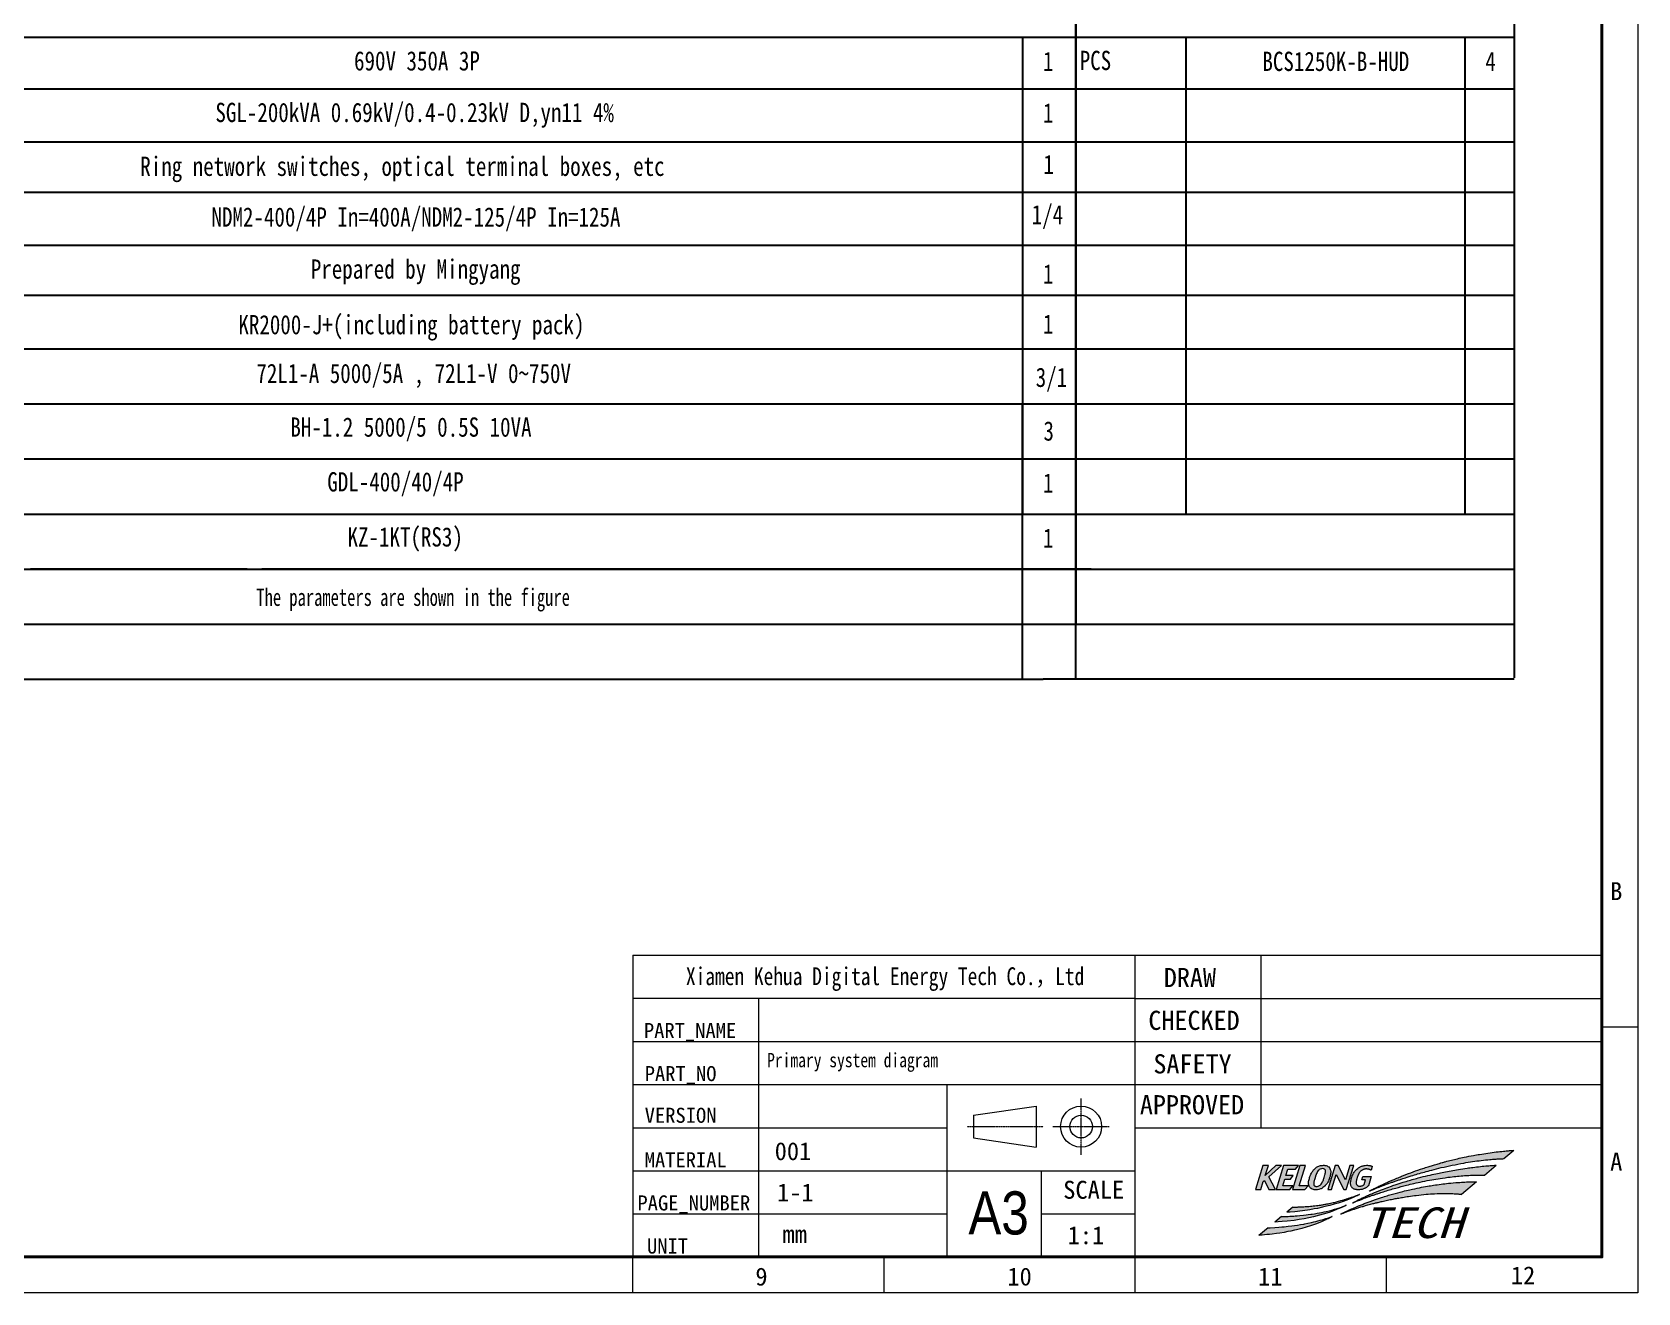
# Model space of a CAD drawing. Header units: millimetres. Extents: x 18061 to 26761, y 5619 to 11771.
# Drawn here: x 22128 to 26761, y 5619 to 9256 of the extents above; entities that cross this region are included whole.
import ezdxf

# ---------------------------------------------------------------- set-up
doc = ezdxf.new("R2010")
doc.units = ezdxf.units.MM
doc.linetypes.add('CENTER', pattern=[2, 1.25, -0.25, 0.25, -0.25])
doc.layers.add('Form', color=7, linetype='Continuous', lineweight=9)
doc.layers.add('尺寸线层', color=3, linetype='Continuous', lineweight=18)
doc.layers.add('LY_Partlib2', color=7, linetype='Continuous')
doc.styles.add('KEHUA', font='')
doc.styles.get("Standard").update_dxf_attribs({"font": '', "width": 0.8})
doc.styles.add('样式 1', font='', dxfattribs={"width": 0.8})
doc.styles.get('KEHUA').set_extended_font_data('FangSong')
doc.styles.get('Standard').set_extended_font_data('SimSun')
doc.styles.get('样式 1').set_extended_font_data('SimSun')

msp = doc.modelspace()

# ---------------------------------------------------------------- hatches: boundary and pattern name
at = {"layer": 'Form'}
h = msp.add_hatch(color=256, dxfattribs=at)
edge = h.paths.add_edge_path()
edge.add_spline(control_points=[(26403.1, 6030.6), (26401.7, 6030.5), (26396.7, 6030), (26386.8, 6029.2), (26371.4, 6027.8), (26351.6, 6025.6), (26328.6, 6022.7), (26306.6, 6019.3), (26283.7, 6015.3), (26262.3, 6011.1), (26241.3, 6006.5), (26223.1, 6002.2), (26208.3, 5998.4), (26196.7, 5995.3), (26188.8, 5993), (26181.6, 5991), (26175.1, 5989.1), (26166.4, 5986.5), (26155, 5982.9), (26127, 5973.8), (26099.5, 5963.8), (26072.1, 5952.7), (26059.6, 5947.5), (26047.9, 5942.4), (26036.5, 5937.4), (26026.2, 5932.6), (26017.2, 5928.4), (26010.4, 5925.1), (26004.8, 5922.4), (26000.1, 5920), (25997.2, 5918.6), (25994.7, 5917.3), (25992.9, 5916.4), (25991.6, 5915.7), (25990.7, 5915.3), (25990.1, 5914.9), (25989.4, 5914.6), (25988.7, 5914.3), (25988.1, 5913.9), (25987.5, 5913.6), (25986.7, 5913.2), (25986.1, 5912.9), (25985.8, 5912.7)], knot_values=[0, 0, 0, 0, 0.707973, 2.437267, 4.762896, 8.174671, 12.047751, 15.950698, 18.936938, 23.279853, 26.448364, 29.350082, 32.280909, 33.860832, 35.136879, 36.251814, 37.43764, 38.424893, 40.625712, 43.198217, 52.682249, 54.725957, 57.477656, 59.220664, 60.883278, 63.471818, 64.68697, 65.705741, 67.109316, 67.680205, 68.239705, 68.696377, 69.013057, 69.255884, 69.390857, 69.483986, 69.61099, 69.749972, 69.856718, 69.953663, 70.084393, 70.272791, 70.272791, 70.272791, 70.272791], degree=3, periodic=0)
edge.add_spline(control_points=[(25985.8, 5912.7), (25986.6, 5913.1), (25987.6, 5913.6), (25989.2, 5914.2), (25990.3, 5914.7), (25991.5, 5915.2), (25993.1, 5915.9), (25995, 5916.7), (25997.1, 5917.5), (25999, 5918.3), (26000.7, 5919), (26004.5, 5920.5), (26009, 5922.3), (26014.5, 5924.4), (26018.9, 5926.2), (26023.8, 5928), (26030.4, 5930.5), (26039, 5933.7), (26048.8, 5937.3), (26058.9, 5940.8), (26068.6, 5944.2), (26080.8, 5948.3), (26093.7, 5952.5), (26109.5, 5957.4), (26126.2, 5962.4), (26145.7, 5968.1), (26168.5, 5974.2), (26195.2, 5980.8), (26225.9, 5987.7), (26256.1, 5993.5), (26292.4, 5999.4), (26322.6, 6003.1), (26346.3, 6005), (26357.7, 6005.8), (26366.1, 6006.2), (26372.3, 6006.5), (26374.2, 6006.5)], knot_values=[0, 0, 0, 0, 0.437615, 0.548586, 0.830569, 1.003322, 1.197354, 1.659954, 2.000074, 2.282044, 2.636553, 2.903604, 4.267022, 4.96123, 5.745039, 6.571858, 7.485445, 9.135636, 10.986029, 12.550717, 14.291789, 15.943118, 18.758131, 20.848792, 23.915638, 27.178619, 30.680537, 35.293984, 40.44785, 45.894228, 50.118617, 58.199689, 60.56769, 61.610155, 63.701648, 64.620162, 64.620162, 64.620162, 64.620162], degree=3, periodic=0)
edge.add_line((26374.2, 6006.5), (26403.1, 6030.6))
h = msp.add_hatch(color=256, dxfattribs=at)
h.paths.add_polyline_path([(25696, 5954.3), (25732.9, 5986.3), (25717, 5986.3), (25685.9, 5957.5), (25695, 5986.3), (25679, 5986.3), (25657.5, 5917.9), (25673.5, 5917.9), (25680.5, 5940.2), (25683.7, 5943), (25696.5, 5917.9), (25715.2, 5917.9)])
h.paths.add_polyline_path([(25766.9, 5957.7), (25745.7, 5957.7), (25751.5, 5976), (25773.1, 5976), (25781.9, 5986.3), (25738.8, 5986.3), (25717.3, 5917.9), (25756.6, 5917.9), (25765.5, 5928.1), (25736.5, 5928.1), (25742.5, 5947.4), (25758.6, 5947.4)])
h.paths.add_polyline_path([(25801.8, 5986.3), (25785.8, 5986.3), (25764.3, 5917.9), (25800, 5917.9), (25809.8, 5928.1), (25783.6, 5928.1)])
edge = h.paths.add_edge_path()
edge.add_spline(control_points=[(25829.3, 5977.6), (25830, 5978.2), (25831.6, 5979.6), (25834.5, 5981.7), (25838.2, 5983.8), (25842.8, 5985.7), (25848.1, 5987), (25853.3, 5987.4), (25858, 5987.2), (25862.5, 5986.5), (25867.4, 5984.6), (25871, 5981.3), (25873.2, 5977.2), (25874.7, 5972.3), (25875.1, 5966.3), (25874.3, 5960.4), (25873.2, 5955.8), (25871.7, 5951), (25870.3, 5946.4), (25868.1, 5941.2), (25865.7, 5936.9), (25862.8, 5932.5), (25860.2, 5929.4), (25856.7, 5926), (25852.1, 5922.4), (25845.1, 5918.8), (25837.3, 5916.8), (25830.5, 5916.6), (25824.3, 5917.4), (25819.2, 5919.3), (25814.8, 5923.2), (25812.2, 5927.5), (25811.1, 5932), (25810.8, 5935.7), (25811, 5939.5), (25811.7, 5944.2), (25813.2, 5949.4), (25814.8, 5954.4), (25816.6, 5959.6), (25818.9, 5964.3), (25821.7, 5968.8), (25824.2, 5972.2), (25826.8, 5975.1), (25828.5, 5976.8), (25829.3, 5977.6)], knot_values=[0.115489, 0.115489, 0.115489, 0.115489, 0.560564, 1.153892, 1.832032, 2.611744, 3.516973, 4.464194, 5.103197, 5.779442, 6.67295, 7.597719, 8.088644, 8.907146, 10.067098, 10.916083, 11.784875, 12.362107, 13.357194, 14.100843, 15.065431, 15.738125, 16.634319, 17.044709, 18.080339, 19.429378, 20.805237, 21.943908, 22.668281, 23.822058, 24.557245, 25.419931, 26.234068, 26.746691, 27.247505, 28.068512, 29.030199, 29.852359, 30.589801, 31.690887, 32.377467, 33.135981, 33.69953, 34.277307, 34.277307, 34.277307, 34.277307], degree=3, periodic=0)
edge = h.paths.add_edge_path(flags=16)
edge.add_spline(control_points=[(25828.7, 5927.6), (25828.5, 5927.7), (25827.6, 5928.3), (25826.4, 5929.5), (25825.9, 5931.7), (25825.9, 5934.1), (25826.2, 5937.4), (25827, 5941.4), (25828.2, 5946.1), (25829.5, 5950.4), (25830.8, 5954.6), (25832, 5958.1), (25833.5, 5962.1), (25835.6, 5966.9), (25838.1, 5971.5), (25842.2, 5975.7), (25847.7, 5977.7), (25853, 5977.7), (25857.2, 5976.7), (25860.1, 5973.5), (25859.9, 5968.7), (25859.3, 5964.2), (25858, 5958.4), (25856.3, 5952.9), (25854.5, 5947.3), (25852.8, 5942.6), (25850.6, 5937.9), (25848, 5933.5), (25844.8, 5929.9), (25840.9, 5927.2), (25836.3, 5926.2), (25832.7, 5926.4), (25830.6, 5926.8), (25829.5, 5927.2), (25829, 5927.5), (25828.7, 5927.6)], knot_values=[0, 0, 0, 0, 0.119552, 0.492772, 0.812291, 1.144303, 1.669635, 2.413155, 3.127027, 4.014735, 4.546195, 5.248484, 5.794611, 6.635772, 7.741191, 8.331642, 9.460323, 10.389504, 10.883253, 11.522312, 12.272249, 13.088198, 13.777046, 15.104412, 15.855359, 16.644836, 17.50337, 18.373422, 19.07655, 19.801092, 20.641073, 21.281253, 21.53534, 21.694975, 21.827911, 21.827911, 21.827911, 21.827911], degree=3, periodic=1)
h.paths.add_polyline_path([(25896.2, 5986.3), (25887.7, 5986.3), (25866.2, 5917.9), (25877.5, 5917.9), (25891, 5960.8), (25913, 5917.9), (25919.8, 5917.9), (25941.3, 5986.3), (25930, 5986.3), (25917.2, 5945.8)])
edge = h.paths.add_edge_path()
edge.add_spline(control_points=[(25971.3, 5931.5), (25970.9, 5931.1), (25969.7, 5930), (25967.4, 5928.9), (25965.1, 5928.1), (25962.9, 5927.6), (25961, 5927.3), (25958.9, 5927.2), (25956.5, 5927.3), (25954.1, 5927.8), (25951.9, 5928.9), (25950.3, 5930.5), (25949, 5932.5), (25948.4, 5935.1), (25948.3, 5937.6), (25948.5, 5939.9), (25948.8, 5942.3), (25949.3, 5944.9), (25950.1, 5948), (25951, 5951.3), (25952.1, 5954.6), (25953.2, 5957.6), (25954.3, 5959.9), (25955.4, 5962.2), (25956.6, 5964.3), (25958.3, 5966.8), (25960.2, 5969.1), (25962.6, 5971.3), (25964.9, 5972.9), (25967.1, 5974.1), (25968.7, 5974.9), (25970, 5975.4), (25971.4, 5975.8), (25972.9, 5976.2), (25974.6, 5976.5), (25976.3, 5976.7), (25977.6, 5976.7), (25978.5, 5976.7), (25979.2, 5976.7), (25980.2, 5976.6), (25981.7, 5976.5), (25983, 5976.3), (25984.2, 5976), (25985.2, 5975.8), (25986.4, 5975.3), (25987.9, 5974.7), (25989.6, 5974), (25990.8, 5973.3), (25991.4, 5973.1)], knot_values=[0, 0, 0, 0, 0.287952, 0.768193, 1.18847, 1.507859, 1.831469, 2.148813, 2.507777, 2.97649, 3.343079, 3.682584, 4.04754, 4.486971, 4.936487, 5.271002, 5.599722, 6.076856, 6.544015, 7.153988, 7.74077, 8.211433, 8.687268, 8.976644, 9.448157, 9.859134, 10.429464, 10.868227, 11.435381, 11.791255, 12.058952, 12.284255, 12.494339, 12.741449, 13.027277, 13.354593, 13.566339, 13.662433, 13.758696, 13.893148, 14.180328, 14.460295, 14.553532, 14.748484, 14.950883, 15.195554, 15.540086, 15.840997, 15.840997, 15.840997, 15.840997], degree=3, periodic=0)
edge.add_line((25991.4, 5973.1), (25994.9, 5984.1))
edge.add_spline(control_points=[(25994.9, 5984.1), (25994.6, 5984.3), (25994.1, 5984.5), (25993.3, 5984.9), (25992.4, 5985.3), (25990.7, 5985.9), (25988.1, 5986.7), (25983.6, 5987.3), (25978, 5987.4), (25972.2, 5986.8), (25967.7, 5985.8), (25963.8, 5984.6), (25960.4, 5983.2), (25956.6, 5981.1), (25952.5, 5978.3), (25948.3, 5974.6), (25944.8, 5970.8), (25942, 5967), (25939.4, 5962.7), (25937.4, 5958.3), (25935.7, 5953.4), (25934.1, 5948.6), (25933, 5943.6), (25932.3, 5939.1), (25932.1, 5934.8), (25932.6, 5930.7), (25933.9, 5927), (25935.8, 5923.8), (25938.2, 5921.3), (25940.8, 5919.5), (25943.9, 5918.1), (25947.2, 5917.3), (25951, 5916.8), (25954.5, 5916.7), (25958.9, 5916.8), (25963.1, 5917.4), (25967.6, 5918.4), (25971.3, 5919.8), (25974.8, 5921.5), (25978, 5923.5), (25981, 5925.7), (25982.8, 5927.4), (25983.7, 5928.2)], knot_values=[0, 0, 0, 0, 0.140252, 0.255174, 0.459669, 0.618973, 1.124621, 1.765822, 2.804516, 3.802106, 4.563715, 5.057591, 5.771686, 6.314074, 7.134584, 8.19057, 9.008211, 9.628746, 10.492384, 11.381585, 11.993941, 12.968392, 13.817125, 14.482683, 15.16415, 15.873772, 16.45164, 17.074633, 17.628075, 18.133104, 18.587985, 19.273063, 19.741563, 20.42777, 20.954949, 21.867303, 22.474182, 23.185063, 23.776696, 24.374122, 24.98263, 25.563072, 25.563072, 25.563072, 25.563072], degree=3, periodic=0)
edge.add_line((25983.7, 5928.2), (25992, 5954.7))
edge.add_line((25992, 5954.7), (25967.7, 5954.7))
edge.add_line((25967.7, 5954.7), (25964.8, 5945.5))
edge.add_line((25964.8, 5945.5), (25975.7, 5945.5))
edge.add_line((25975.7, 5945.5), (25971.3, 5931.5))
h = msp.add_hatch(color=256, dxfattribs=at)
edge = h.paths.add_edge_path()
edge.add_spline(control_points=[(26352.1, 5987.7), (26349.4, 5987.5), (26341, 5987), (26326, 5985.8), (26306.3, 5983.8), (26286.9, 5981.5), (26265.6, 5978.7), (26244.7, 5975.5), (26222.1, 5971.7), (26202, 5967.9), (26182, 5963.8), (26160.1, 5959), (26132.8, 5952.4), (26106.8, 5945.3), (26081.9, 5937.9), (26063.8, 5932), (26044.9, 5925.5), (26031.8, 5920.8), (26020, 5916.2), (26011.5, 5912.9), (26002.1, 5909), (25992, 5904.8), (25982.7, 5900.7), (25973.7, 5896.6), (25966.9, 5893.4), (25961.1, 5890.6), (25956.6, 5888.4), (25952.3, 5886.3), (25948.4, 5884.3), (25945.3, 5882.7), (25943.3, 5881.6), (25942, 5881), (25940.9, 5880.4), (25940.1, 5879.9), (25939.5, 5879.6), (25939, 5879.4), (25938.7, 5879.2), (25938.5, 5879.1), (25938.4, 5879.1), (25938.1, 5878.9), (25937.9, 5878.8), (25937.8, 5878.7)], knot_values=[0, 0, 0, 0, 1.340177, 4.040051, 7.262611, 10.897723, 13.49849, 17.611637, 21.093081, 24.561913, 27.492634, 30.96808, 35.388375, 41.040892, 43.979187, 47.927928, 50.196603, 53.640065, 54.65307, 56.315916, 58.046378, 59.530685, 61.631288, 62.931543, 64.329659, 65.250962, 66.058891, 66.739132, 67.546088, 68.199191, 68.415276, 68.64254, 68.890739, 69.002515, 69.110889, 69.206081, 69.247846, 69.282105, 69.305425, 69.332794, 69.418644, 69.418644, 69.418644, 69.418644], degree=3, periodic=0)
edge.add_spline(control_points=[(25937.8, 5878.7), (25938.1, 5878.9), (25938.5, 5879.1), (25939.2, 5879.3), (25939.8, 5879.6), (25940.5, 5879.9), (25941.7, 5880.4), (25943.4, 5881.1), (25946.1, 5882.2), (25950, 5883.8), (25954.3, 5885.5), (25960.4, 5887.9), (25967.2, 5890.5), (25976, 5893.7), (25984.4, 5896.8), (25993.9, 5900.1), (26002.8, 5903.2), (26014.2, 5907), (26027.9, 5911.4), (26044.8, 5916.5), (26066.7, 5922.8), (26090.3, 5929.1), (26116, 5935.3), (26140.3, 5940.6), (26165.4, 5945.4), (26192.1, 5949.9), (26217, 5953.3), (26240.5, 5955.8), (26259.9, 5957.4), (26277, 5958.4), (26291.4, 5959), (26303.4, 5959.2), (26312.1, 5959.2), (26316.8, 5959.2), (26318.2, 5959.2)], knot_values=[0, 0, 0, 0, 0.168464, 0.216367, 0.353812, 0.489129, 0.607632, 0.95316, 1.39535, 2.032006, 2.947787, 3.646324, 5.216641, 6.439906, 8.149977, 9.532281, 11.304544, 12.696038, 15.36651, 18.236835, 21.214702, 26.396679, 29.99309, 33.994591, 38.377941, 42.341955, 47.081583, 50.489446, 53.754937, 56.466751, 58.760325, 60.714693, 62.262231, 62.968041, 62.968041, 62.968041, 62.968041], degree=3, periodic=0)
edge.add_line((26318.2, 5959.2), (26352.1, 5987.7))
h = msp.add_hatch(color=256, dxfattribs=at)
edge = h.paths.add_edge_path()
edge.add_spline(control_points=[(26295.2, 5939.6), (26292.9, 5939.7), (26288.7, 5939.7), (26277.5, 5939.6), (26262.3, 5939.1), (26239.6, 5937.7), (26216.8, 5935.7), (26193.2, 5932.9), (26173.1, 5930), (26152.4, 5926.7), (26129.7, 5922.5), (26105.9, 5917.5), (26079.9, 5911.3), (26058, 5905.5), (26037.7, 5899.5), (26023.1, 5895), (26010.1, 5890.7), (25999.1, 5886.9), (25988.2, 5883), (25977.3, 5878.9), (25966.2, 5874.5), (25953.4, 5869.4), (25941.8, 5864.4), (25930.1, 5859.2), (25922.7, 5855.8), (25916.6, 5852.9), (25912.9, 5851.1), (25910, 5849.7), (25908, 5848.7), (25906.3, 5847.9), (25904.9, 5847.2), (25903.8, 5846.7)], knot_values=[0, 0, 0, 0, 1.125547, 2.018669, 5.388401, 8.470596, 13.016826, 16.40969, 19.969912, 22.784577, 26.537816, 31.10473, 34.553482, 39.423739, 42.03212, 44.778787, 46.835904, 48.635219, 50.370933, 52.429697, 54.245404, 56.160817, 59.06065, 60.332624, 62.352439, 62.984936, 63.609972, 64.349704, 64.514526, 64.694488, 65.273761, 65.273761, 65.273761, 65.273761], degree=3, periodic=0)
edge.add_line((25903.8, 5846.7), (25903.8, 5846.6))
edge.add_spline(control_points=[(25903.8, 5846.6), (25903.9, 5846.7), (25904.3, 5846.8), (25905, 5847.1), (25905.9, 5847.5), (25907, 5847.9), (25908.4, 5848.5), (25910.4, 5849.3), (25912.8, 5850.3), (25921.4, 5853.6), (25932.4, 5857.5), (25946, 5862.1), (25956.7, 5865.5), (25973.7, 5870.5), (25989, 5874.7), (26003.6, 5878.4), (26012.4, 5880.6), (26024.5, 5883.4), (26038.8, 5886.6), (26053.7, 5889.6), (26068.3, 5892.4), (26083.3, 5895), (26101.2, 5897.9), (26123.9, 5901), (26148.9, 5903.7), (26176.1, 5905.6), (26198.5, 5906.3), (26217.3, 5906.1), (26228, 5905.6), (26236.2, 5905.1), (26243.3, 5904.5), (26248.9, 5903.9), (26252.2, 5903.5)], knot_values=[0, 0, 0, 0, 0.078332, 0.18598, 0.36501, 0.54338, 0.785704, 1.093653, 1.558648, 2.052433, 5.540226, 7.178439, 8.989392, 10.968146, 15.730814, 16.643618, 18.238259, 20.116612, 22.633687, 25.300551, 27.453704, 29.8279, 32.628113, 36.242405, 40.866264, 44.780914, 49.375029, 51.710251, 53.86256, 54.550126, 55.672204, 57.274811, 57.274811, 57.274811, 57.274811], degree=3, periodic=0)
edge.add_line((26252.2, 5903.5), (26295.2, 5939.6))
h = msp.add_hatch(color=256, dxfattribs=at)
edge = h.paths.add_edge_path()
edge.add_line((25851.6, 5866.4), (25862.5, 5869))
edge.add_line((25862.5, 5869), (25872.6, 5871.6))
edge.add_line((25872.6, 5871.6), (25885.3, 5875.2))
edge.add_line((25885.3, 5875.2), (25896, 5878.5))
edge.add_line((25896, 5878.5), (25910.5, 5883.3))
edge.add_line((25910.5, 5883.3), (25921.1, 5887.2))
edge.add_line((25921.1, 5887.2), (25933.1, 5891.9))
edge.add_line((25933.1, 5891.9), (25937.4, 5893.7))
edge.add_line((25937.4, 5893.7), (25941.4, 5895.5))
edge.add_line((25941.4, 5895.5), (25945.5, 5897.3))
edge.add_line((25945.5, 5897.3), (25949.1, 5898.9))
edge.add_line((25949.1, 5898.9), (25950.8, 5899.7))
edge.add_line((25950.8, 5899.7), (25952.2, 5900.4))
edge.add_line((25952.2, 5900.4), (25953.5, 5901))
edge.add_line((25953.5, 5901), (25956, 5902.2))
edge.add_line((25956, 5902.2), (25956.6, 5902.5))
edge.add_line((25956.6, 5902.5), (25957, 5902.7))
edge.add_line((25957, 5902.7), (25957.3, 5902.9))
edge.add_line((25957.3, 5902.9), (25957.4, 5902.9))
edge.add_line((25957.4, 5902.9), (25958, 5903.2))
edge.add_spline(control_points=[(25958, 5903.2), (25957.4, 5903), (25956.4, 5902.6), (25955.1, 5902.1), (25953.8, 5901.6), (25951.7, 5900.9), (25949.1, 5899.9), (25945.8, 5898.7), (25941.9, 5897.4), (25937.4, 5895.8), (25931.2, 5893.8), (25924.4, 5891.5), (25916.3, 5889), (25908.6, 5886.7), (25899.2, 5884), (25890.7, 5881.7), (25881.7, 5879.5), (25872.5, 5877.4), (25862.2, 5875.3), (25851.3, 5873.5), (25842.4, 5872.2), (25833.4, 5871), (25825.1, 5870), (25816.2, 5869.2), (25808.2, 5868.5), (25800.9, 5868), (25794.9, 5867.6), (25789.2, 5867.3), (25784.1, 5867.1), (25778.6, 5866.9), (25772.6, 5866.8), (25768.1, 5866.8), (25765.6, 5866.8)], knot_values=[0, 0, 0, 0, 0.300019, 0.491683, 0.697925, 0.965092, 1.550363, 2.034886, 2.681181, 3.549636, 4.331321, 5.807152, 7.041976, 8.430641, 9.689297, 11.718219, 12.721473, 14.143388, 16.263149, 17.802698, 19.481476, 20.621655, 22.157207, 23.534439, 24.944776, 26.029097, 27.067366, 27.810865, 28.803126, 29.513425, 30.503285, 31.690608, 31.690608, 31.690608, 31.690608], degree=3, periodic=0)
edge.add_line((25765.6, 5866.8), (25748.1, 5852.1))
edge.add_line((25748.1, 5852.1), (25757.8, 5852.5))
edge.add_line((25757.8, 5852.5), (25771.5, 5853.5))
edge.add_line((25771.5, 5853.5), (25793.1, 5855.8))
edge.add_line((25793.1, 5855.8), (25815.1, 5859.1))
edge.add_line((25815.1, 5859.1), (25827.6, 5861.3))
edge.add_line((25827.6, 5861.3), (25836.7, 5863.1))
edge.add_line((25836.7, 5863.1), (25851.6, 5866.4))
for points in [[(25751.7, 5796), (25760.2, 5797.7), (25770.2, 5799.8), (25776.6, 5801.2), (25791.7, 5805), (25804.4, 5808.6), (25816.6, 5812.5), (25825.7, 5815.6), (25834.4, 5818.8), (25841, 5821.4), (25848.3, 5824.4), (25854.5, 5827.1), (25858.1, 5828.8), (25861.2, 5830.2), (25863.8, 5831.5), (25867.2, 5833.1), (25869.9, 5834.5), (25871.4, 5835.3), (25873.3, 5836.3), (25874.4, 5836.9), (25875.4, 5837.4), (25876.2, 5837.8), (25877, 5838.3), (25877.4, 5838.5), (25878.6, 5839.1), (25879, 5839.4), (25879.4, 5839.6), (25878.2, 5839.2), (25876.8, 5838.7), (25873.7, 5837.6), (25868.6, 5835.9), (25860.8, 5833.4), (25850.4, 5830.3), (25844.9, 5828.8), (25837.5, 5826.8), (25832.5, 5825.5), (25826, 5824), (25819.4, 5822.5), (25809.4, 5820.3), (25800, 5818.5), (25797, 5817.9), (25788.1, 5816.4), (25779.4, 5815), (25770.2, 5813.6), (25762.6, 5812.6), (25751.9, 5811.4), (25740.5, 5810.2), (25733.9, 5809.6), (25725.6, 5808.9), (25713.8, 5808.1), (25700.3, 5807.4), (25694.2, 5807.1), (25667.9, 5785), (25672.6, 5785.5), (25677.4, 5785.9), (25683.6, 5786.5), (25691.1, 5787.3), (25698.2, 5788.1), (25706.5, 5789), (25718.4, 5790.6), (25727.7, 5791.9), (25740.2, 5793.9)], [(25825.4, 5838.6), (25842.6, 5843), (25857.3, 5847.3), (25873.2, 5852.6), (25882.9, 5856.1), (25893.6, 5860.4), (25899, 5862.6), (25904, 5864.8), (25910.4, 5867.7), (25911.8, 5868.4), (25913.8, 5869.3), (25914.9, 5869.8), (25916.5, 5870.6), (25917.1, 5870.9), (25917.7, 5871.1), (25919.3, 5871.9), (25919.4, 5872), (25919.6, 5872.1), (25918.9, 5871.8), (25918.3, 5871.5), (25917.3, 5871.2), (25915.4, 5870.4), (25913.5, 5869.7), (25910, 5868.3), (25906.3, 5867), (25902.8, 5865.8), (25896.2, 5863.6), (25893.1, 5862.6), (25886, 5860.4), (25877.9, 5858.2), (25870.2, 5856.2), (25861.9, 5854.2), (25855.9, 5852.8), (25848.9, 5851.4), (25842.5, 5850.1), (25836.3, 5849), (25827.9, 5847.6), (25821, 5846.5), (25817.5, 5846), (25809.6, 5845), (25804.4, 5844.3), (25796.2, 5843.4), (25785.7, 5842.4), (25777.8, 5841.7), (25772.3, 5841.3), (25768.2, 5841), (25763.5, 5840.7), (25757.4, 5840.4), (25752.2, 5840.1), (25747.2, 5840), (25741.4, 5839.8), (25733.1, 5839.6), (25713.7, 5823.3), (25723, 5824), (25735.1, 5825), (25749.5, 5826.3), (25769.2, 5828.5), (25784.2, 5830.6), (25798.7, 5833), (25811.9, 5835.6)]]:
    msp.add_hatch(color=256, dxfattribs=at).paths.add_polyline_path(points)

# ---------------------------------------------------------------- linework, layer by layer
at = {"color": 0}
for p, q in [((25140, 11214.6), (25140, 7547.9)), ((25140, 7389.1), (25140, 11214.6)), ((26403.9, 11219.1), (26403.9, 7393.6)), ((26403.9, 11219.1), (26403.9, 7393.6)), ((21782.3, 9240.6), (26403.9, 9240.6)), ((24985.6, 9240.6), (24985.6, 8183.3)), ((25457.3, 9240.6), (25457.3, 9087.9)), ((26262.3, 9240.6), (26262.3, 7865.6)), ((21786.7, 9091.9), (26403.9, 9091.9)), ((25457.3, 9091.9), (25457.3, 7865.6)), ((21786.7, 8939.1), (26403.9, 8939.1)), ((21786.7, 8794.4), (26403.9, 8794.4)), ((21786.7, 8641.6), (26403.9, 8641.6)), ((21786.7, 8496.9), (26403.9, 8496.9)), ((21786.7, 8342.1), (26403.9, 8342.1)), ((21786.7, 8183.3), (26403.9, 8183.3)), ((24985.6, 7389.1), (24985.6, 8183.3)), ((24985.6, 8183.3), (24985.6, 7865.6)), ((21786.7, 8024.4), (26403.9, 8024.4)), ((21786.7, 7865.6), (26403.9, 7865.6)), ((20888.8, 7706.8), (26403.9, 7706.8)), ((22331.7, 7706.8), (22123.2, 7706.8)), ((22540.1, 7706.8), (22331.7, 7706.8)), ((22748.5, 7706.8), (22540.1, 7706.8)), ((22999.1, 7706.8), (22790.7, 7706.8)), ((23207.6, 7706.8), (22999.1, 7706.8)), ((23921.8, 7706.8), (23207.6, 7706.8)), ((24130.2, 7706.8), (23921.8, 7706.8)), ((25068, 7706.8), (24088, 7706.8)), ((25111.8, 7706.8), (24913.2, 7706.8)), ((25184.2, 7706.8), (24985.6, 7706.8)), ((24985.6, 7706.8), (25150.3, 7706.8)), ((25175.6, 7706.8), (25079.3, 7706.8)), ((20888.8, 7547.9), (26403.9, 7547.9)), ((20698.2, 7389.1), (25045.5, 7389.1)), ((26403.9, 7389.1), (25045.5, 7389.1))]:
    msp.add_line(p, q, dxfattribs=at)
at = {"layer": 'Form', "color": 8}
for p, q in [((23861.3, 6592.9), (23861.3, 5722.9)), ((23861.3, 6592.9), (26657.6, 6592.9)), ((25311.2, 5722.9), (25311.2, 6592.9)), ((25673.7, 6592.9), (25673.7, 6097.2)), ((25311.2, 6468.6), (23861.3, 6468.6)), ((24223.8, 6468.6), (24223.8, 5722.9)), ((25311.2, 6468.6), (26657.6, 6468.6)), ((23861.3, 6344.3), (26657.6, 6344.3)), ((23861.3, 6220.1), (26657.6, 6220.1)), ((24767.5, 6220.1), (24767.5, 5722.9)), ((23861.3, 6095.8), (24767.5, 6095.8)), ((25311.2, 6095.8), (26657.6, 6095.8)), ((23861.3, 5971.5), (25311.2, 5971.5)), ((25039.4, 5971.5), (25039.4, 5722.9)), ((23861.3, 5847.2), (24767.5, 5847.2)), ((25039.4, 5847.2), (25311.2, 5847.2)), ((25311.2, 5722.9), (26498.6, 5722.9))]:
    msp.add_line(p, q, dxfattribs=at)
at = {"layer": 'Form', "color": 4}
for p, q in [((26761.2, 6385.8), (26657.6, 6385.8)), ((23861.3, 5619.4), (23861.3, 5722.9)), ((24586.2, 5619.4), (24586.2, 5722.9)), ((25311.2, 5619.4), (25311.2, 5722.9)), ((26036.2, 5619.4), (26036.2, 5722.9))]:
    msp.add_line(p, q, dxfattribs=at)
at = {"layer": 'Form', "color": 5, "linetype": 'CENTER', "ltscale": 0.25}
for p, q in [((25154.8, 6017.5), (25154.8, 6180.3)), ((24825.6, 6098.9), (25045.4, 6098.9)), ((25073.4, 6098.9), (25236.2, 6098.9))]:
    msp.add_line(p, q, dxfattribs=at)
at = {"layer": 'Form', "color": 8, "ltscale": 0.3}
for p, q in [((24844, 6131.5), (25024.7, 6158.1)), ((24844, 6131.5), (24844, 6066.4)), ((25024.7, 6158.1), (25024.7, 6039.7)), ((24844, 6066.4), (25024.7, 6039.7))]:
    msp.add_line(p, q, dxfattribs=at)
at = {"layer": 'Form', "color": 6}
msp.add_lwpolyline([(18061.4, 11771.4), (26761.2, 11771.4), (26761.2, 5619.4), (18061.4, 5619.4)], close=True, dxfattribs=at)
at = {"layer": 'Form', "color": 8, "lineweight": 40}
msp.add_lwpolyline([(18165, 5722.9), (26657.6, 5722.9), (26657.6, 11667.8), (18165, 11667.8)], close=True, dxfattribs=at)
at = {"layer": 'Form'}
for points in [[(26374.2, 6006.5), (26403.1, 6030.6)], [(25679, 5986.3), (25657.5, 5917.9), (25673.5, 5917.9), (25680.5, 5940.2), (25683.7, 5943), (25696.5, 5917.9), (25715.2, 5917.9), (25696, 5954.3), (25732.9, 5986.3), (25717, 5986.3), (25685.9, 5957.5), (25695, 5986.3), (25679, 5986.3)], [(25738.8, 5986.3), (25717.3, 5917.9), (25756.6, 5917.9), (25765.5, 5928.1), (25736.5, 5928.1), (25742.5, 5947.4), (25758.6, 5947.4), (25766.9, 5957.7), (25745.7, 5957.7), (25751.5, 5976), (25773.1, 5976), (25781.9, 5986.3), (25738.8, 5986.3)], [(25785.8, 5986.3), (25764.3, 5917.9), (25800, 5917.9), (25809.8, 5928.1), (25783.6, 5928.1), (25801.8, 5986.3), (25785.8, 5986.3)], [(25887.7, 5986.3), (25866.2, 5917.9), (25877.5, 5917.9), (25891, 5960.8), (25913, 5917.9), (25919.8, 5917.9), (25941.3, 5986.3), (25930, 5986.3), (25917.2, 5945.8), (25896.2, 5986.3), (25887.7, 5986.3)], [(25994.9, 5984.1), (25991.4, 5973.1)], [(26318.2, 5959.2), (26352.1, 5987.7)], [(25971.3, 5931.5), (25975.7, 5945.5), (25964.8, 5945.5), (25967.7, 5954.7), (25992, 5954.7), (25983.7, 5928.2)], [(26295.2, 5939.6), (26252.2, 5903.5)], [(25958, 5903.2), (25957.4, 5902.9), (25957.3, 5902.9), (25957, 5902.7), (25956.6, 5902.5), (25956, 5902.2), (25953.5, 5901), (25952.2, 5900.4), (25950.8, 5899.7), (25949.1, 5898.9), (25945.5, 5897.3), (25941.4, 5895.5), (25937.4, 5893.7), (25933.1, 5891.9), (25921.1, 5887.2), (25910.5, 5883.3), (25896, 5878.5), (25885.3, 5875.2), (25872.6, 5871.6), (25862.5, 5869), (25851.6, 5866.4), (25836.7, 5863.1), (25827.6, 5861.3), (25815.1, 5859.1), (25793.1, 5855.8), (25771.5, 5853.5), (25757.8, 5852.5), (25748.1, 5852.1)], [(25879.4, 5839.6), (25879, 5839.4), (25878.6, 5839.1), (25877.4, 5838.5), (25877, 5838.3), (25876.2, 5837.8), (25875.4, 5837.4), (25874.4, 5836.9), (25873.3, 5836.3), (25871.4, 5835.3), (25869.9, 5834.5), (25867.2, 5833.1), (25863.8, 5831.5), (25861.2, 5830.2), (25858.1, 5828.8), (25854.5, 5827.1), (25848.3, 5824.4), (25841, 5821.4), (25834.4, 5818.8), (25825.7, 5815.6), (25816.6, 5812.5), (25804.4, 5808.6), (25791.7, 5805), (25776.6, 5801.2), (25770.2, 5799.8), (25760.2, 5797.7), (25751.7, 5796), (25740.2, 5793.9), (25727.7, 5791.9), (25718.4, 5790.6), (25706.5, 5789), (25698.2, 5788.1), (25691.1, 5787.3), (25683.6, 5786.5), (25677.4, 5785.9), (25672.6, 5785.5), (25667.9, 5785)], [(25694.2, 5807.1), (25700.3, 5807.4), (25713.8, 5808.1), (25725.6, 5808.9), (25733.9, 5809.6), (25740.5, 5810.2), (25751.9, 5811.4), (25762.6, 5812.6), (25770.2, 5813.6), (25779.4, 5815), (25788.1, 5816.4), (25797, 5817.9), (25800, 5818.5), (25809.4, 5820.3), (25819.4, 5822.5), (25826, 5824), (25832.5, 5825.5), (25837.5, 5826.8), (25844.9, 5828.8), (25850.4, 5830.3), (25860.8, 5833.4), (25868.6, 5835.9), (25873.7, 5837.6), (25876.8, 5838.7), (25878.2, 5839.2), (25879.4, 5839.6), (25878.2, 5839.2)], [(25919.6, 5872.1), (25919.4, 5872), (25919.3, 5871.9), (25917.7, 5871.1), (25917.1, 5870.9), (25916.5, 5870.6), (25914.9, 5869.8), (25913.8, 5869.3), (25911.8, 5868.4), (25910.4, 5867.7), (25904, 5864.8), (25899, 5862.6), (25893.6, 5860.4), (25882.9, 5856.1), (25873.2, 5852.6), (25857.3, 5847.3), (25842.6, 5843), (25825.4, 5838.6), (25811.9, 5835.6), (25798.7, 5833), (25784.2, 5830.6), (25769.2, 5828.5), (25749.5, 5826.3), (25735.1, 5825), (25723, 5824), (25713.7, 5823.3)], [(25733.1, 5839.6), (25713.7, 5823.3)], [(25733.1, 5839.6), (25741.4, 5839.8), (25747.2, 5840), (25752.2, 5840.1), (25757.4, 5840.4), (25763.5, 5840.7), (25768.2, 5841), (25772.3, 5841.3), (25777.8, 5841.7), (25785.7, 5842.4), (25796.2, 5843.4), (25804.4, 5844.3), (25809.6, 5845), (25817.5, 5846), (25821, 5846.5), (25827.9, 5847.6), (25836.3, 5849), (25842.5, 5850.1), (25848.9, 5851.4), (25855.9, 5852.8), (25861.9, 5854.2), (25870.2, 5856.2), (25877.9, 5858.2), (25886, 5860.4), (25893.1, 5862.6), (25896.2, 5863.6), (25902.8, 5865.8), (25906.3, 5867), (25910, 5868.3), (25913.5, 5869.7), (25915.4, 5870.4), (25917.3, 5871.2), (25918.3, 5871.5), (25918.9, 5871.8), (25919.6, 5872.1)], [(25765.6, 5866.8), (25748.1, 5852.1)], [(25694.2, 5807.1), (25667.9, 5785)]]:
    msp.add_lwpolyline(points, dxfattribs=at)
at = {"layer": 'Form', "color": 8, "ltscale": 0.3}
for radius in [59.2, 32.6]:
    msp.add_circle((25154.8, 6098.9), radius, dxfattribs=at)
at = {"layer": 'Form'}
for points in [[(25985.8, 5912.7), (25986.8, 5913.3), (25987.5, 5913.6), (25988.1, 5913.9), (25988.6, 5914.2), (25989.4, 5914.6), (25990.1, 5915), (25990.6, 5915.2), (25991.4, 5915.6), (25992.7, 5916.3), (25994.5, 5917.2), (25997, 5918.5), (26000.1, 5920), (26003.3, 5921.6), (26011.1, 5925.4), (26016.8, 5928.2), (26023.7, 5931.4), (26038.3, 5938.1), (26047.7, 5942.3), (26057.7, 5946.6), (26073.4, 5953.2), (26085.2, 5958), (26140.6, 5978.2), (26155.8, 5983.1), (26168.8, 5987.2), (26174.7, 5989), (26181.8, 5991), (26188.4, 5992.9), (26196.1, 5995.1), (26205.6, 5997.6), (26223.2, 6002.2), (26240.7, 6006.3), (26260, 6010.6), (26286.5, 6015.8), (26304.7, 6018.9), (26328.7, 6022.6), (26352.6, 6025.7), (26373.7, 6027.9), (26388.1, 6029.3), (26398.8, 6030.2), (26403.1, 6030.6)], [(25828.8, 5977.1), (25831.4, 5979.4), (25834.4, 5981.6), (25838.1, 5983.7), (25842.6, 5985.5), (25848, 5986.8), (25853.9, 5987.3), (25857.9, 5987.2), (25862, 5986.5), (25867.1, 5984.3), (25871.3, 5980.4), (25872.8, 5977.8), (25874.4, 5972.9), (25874.9, 5965.7), (25874.2, 5960.5), (25873, 5955.2), (25871.9, 5951.8), (25870, 5945.9), (25868.2, 5941.7), (25865.4, 5936.4), (25863, 5932.9), (25859.4, 5928.7), (25857.6, 5926.9), (25852.5, 5922.9), (25845.1, 5919.1), (25836.8, 5917), (25829.7, 5916.8), (25825.2, 5917.4), (25818.6, 5920.1), (25815.2, 5923.1), (25812.4, 5927.7), (25811.1, 5932.6), (25810.9, 5935.8), (25811, 5938.9), (25811.8, 5943.9), (25813.3, 5949.7), (25814.9, 5954.6), (25816.5, 5958.9), (25819.4, 5965), (25821.7, 5968.7), (25824.5, 5972.5), (25826.8, 5975.1), (25829.7, 5977.9)], [(25937.8, 5878.7), (25938.2, 5879), (25938.4, 5879.1), (25938.5, 5879.1), (25938.7, 5879.2), (25938.9, 5879.4), (25939.5, 5879.6), (25940.1, 5879.9), (25940.7, 5880.3), (25942, 5881), (25943.3, 5881.6), (25944.5, 5882.3), (25948.1, 5884.1), (25952.6, 5886.4), (25956.3, 5888.3), (25960.9, 5890.5), (25966, 5893), (25973.9, 5896.6), (25981.2, 5900), (25993.2, 5905.2), (26001.7, 5908.8), (26011.6, 5912.9), (26021.2, 5916.7), (26027.1, 5918.9), (26047.2, 5926.3), (26060.6, 5930.9), (26083.9, 5938.4), (26101.4, 5943.6), (26135.3, 5952.9), (26162, 5959.3), (26183.1, 5964), (26200.9, 5967.6), (26222.1, 5971.6), (26243.4, 5975.2), (26268.7, 5979), (26284.7, 5981.2), (26307.2, 5983.8), (26327.1, 5985.8), (26343.8, 5987.1), (26352.1, 5987.7)], [(25991.4, 5973.1), (25989.7, 5973.9), (25987.7, 5974.8), (25986.3, 5975.3), (25985.1, 5975.7), (25984, 5976.1), (25983.4, 5976.2), (25981.7, 5976.5), (25979.9, 5976.6), (25979.1, 5976.7), (25978.5, 5976.7), (25977.9, 5976.7), (25976.6, 5976.7), (25974.5, 5976.5), (25972.8, 5976.2), (25971.3, 5975.8), (25970.1, 5975.4), (25968.8, 5974.9), (25967.3, 5974.2), (25965.3, 5973.1), (25962.4, 5971.1), (25960.4, 5969.2), (25958.2, 5966.5), (25956.7, 5964.4), (25955.3, 5961.9), (25954.5, 5960.2), (25953.3, 5957.5), (25952.2, 5954.8), (25951.1, 5951.3), (25950, 5947.7), (25949.3, 5944.9), (25948.8, 5942), (25948.5, 5940), (25948.3, 5937.9), (25948.5, 5935.1), (25949.2, 5932.5), (25950.4, 5930.5), (25951.9, 5929.1), (25953.9, 5928), (25956.7, 5927.3), (25959, 5927.2), (25960.9, 5927.3), (25962.9, 5927.6), (25964.9, 5928), (25967.3, 5928.9), (25970, 5930.3), (25971.3, 5931.5)], [(25985.8, 5912.7), (25988.3, 5913.8), (25988.9, 5914.1), (25990.5, 5914.8), (25991.5, 5915.2), (25992.6, 5915.7), (25995.3, 5916.8), (25997.2, 5917.6), (25998.8, 5918.2), (26000.9, 5919), (26002.4, 5919.7), (26010.3, 5922.8), (26014.3, 5924.4), (26018.8, 5926.1), (26023.6, 5928), (26029, 5930), (26038.6, 5933.5), (26049.4, 5937.4), (26058.6, 5940.7), (26068.8, 5944.2), (26078.5, 5947.5), (26095.1, 5952.9), (26107.5, 5956.8), (26125.8, 5962.3), (26145.3, 5967.9), (26166.3, 5973.5), (26194.1, 5980.5), (26225.4, 5987.4), (26258.6, 5993.8), (26284.5, 5998), (26334.4, 6004), (26349.1, 6005.2), (26355.5, 6005.6), (26368.5, 6006.3), (26374.2, 6006.5)], [(25903.8, 5846.7), (25907, 5848.3), (25908, 5848.8), (25908.9, 5849.2), (25913.1, 5851.2), (25916.6, 5852.9), (25920.1, 5854.6), (25931.5, 5859.8), (25938.8, 5863), (25955.3, 5870.1), (25966.4, 5874.6), (25976.9, 5878.7), (25988.8, 5883.2), (25999, 5886.8), (26009.6, 5890.5), (26021.7, 5894.5), (26038, 5899.6), (26053.5, 5904.1), (26082.8, 5911.9), (26103.6, 5916.9), (26131.4, 5922.7), (26154.4, 5927), (26171.6, 5929.7), (26193.5, 5932.8), (26214.5, 5935.3), (26242.6, 5937.8), (26261.7, 5939), (26282.6, 5939.7), (26288.2, 5939.7), (26295.2, 5939.6)], [(25937.8, 5878.7), (25938.7, 5879.1), (25939, 5879.3), (25939.8, 5879.6), (25940.6, 5879.9), (25941.2, 5880.2), (25943.2, 5881), (25945.8, 5882.1), (25949.4, 5883.6), (25954.7, 5885.7), (25958.8, 5887.2), (25967.9, 5890.7), (25975, 5893.4), (25985, 5897), (25993.1, 5899.8), (26003.5, 5903.4), (26011.7, 5906.1), (26027.5, 5911.2), (26044.6, 5916.4), (26062.4, 5921.5), (26093.5, 5929.8), (26115.2, 5935), (26139.5, 5940.3), (26166.3, 5945.5), (26190.6, 5949.5), (26219.8, 5953.5), (26240.8, 5955.7), (26261, 5957.4), (26277.9, 5958.4), (26292.1, 5958.9), (26304.2, 5959.2), (26313.9, 5959.2), (26318.2, 5959.2)], [(25765.6, 5866.8), (25773, 5866.8), (25779.2, 5867), (25783.6, 5867.1), (25789.7, 5867.4), (25794.3, 5867.6), (25800.8, 5868), (25807.5, 5868.5), (25816.2, 5869.2), (25824.8, 5870), (25834.2, 5871.1), (25841.3, 5872), (25851.6, 5873.6), (25861, 5875.2), (25873.9, 5877.7), (25882.5, 5879.7), (25888.6, 5881.2), (25900.8, 5884.5), (25908.3, 5886.6), (25916.6, 5889.1), (25923.9, 5891.4), (25932.6, 5894.2), (25937.2, 5895.8), (25942.3, 5897.5), (25946.1, 5898.9), (25948.9, 5899.9), (25952.4, 5901.1), (25953.9, 5901.7), (25955.1, 5902.1), (25956.2, 5902.5), (25958, 5903.2)], [(25903.8, 5846.6), (25904.2, 5846.8), (25904.9, 5847), (25905.9, 5847.5), (25906.9, 5847.9), (25908.3, 5848.5), (25910.1, 5849.2), (25912.8, 5850.2), (25915.6, 5851.3), (25936, 5858.7), (25945.7, 5861.9), (25956.4, 5865.3), (25968.2, 5868.9), (25996.7, 5876.7), (26002.2, 5878.1), (26011.8, 5880.4), (26023.2, 5883.1), (26038.5, 5886.5), (26054.7, 5889.8), (26067.9, 5892.3), (26082.4, 5894.8), (26099.6, 5897.6), (26121.8, 5900.6), (26150.4, 5903.7), (26174.7, 5905.4), (26203.2, 5906.2), (26217.7, 5906), (26231.1, 5905.4), (26235.3, 5905.2), (26242.3, 5904.6), (26252.2, 5903.5)]]:
    msp.add_spline(points, degree=3, dxfattribs=at)
at = {"layer": 'Form', "start_tangent": (-0.941641, 0.336619), "end_tangent": (-0.941641, 0.336619)}
msp.add_spline([(25828.7, 5927.6), (25828.1, 5928), (25826.5, 5929.7), (25826, 5931.6), (25825.9, 5933.7), (25826.2, 5936.9), (25827.1, 5941.5), (25828.2, 5945.8), (25829.7, 5951.1), (25830.7, 5954.2), (25832.1, 5958.4), (25833.3, 5961.5), (25835.4, 5966.3), (25839, 5972.2), (25841.6, 5974.8), (25848.1, 5977.4), (25853.9, 5977.4), (25856.8, 5976.5), (25859.5, 5973.6), (25859.8, 5968.9), (25859.2, 5963.9), (25858.2, 5959.7), (25855.9, 5951.8), (25854.5, 5947.4), (25852.8, 5942.8), (25850.5, 5937.9), (25847.7, 5933.3), (25844.7, 5930.1), (25841, 5927.6), (25835.9, 5926.4), (25831.9, 5926.6), (25830.4, 5926.9), (25829.5, 5927.2), (25828.7, 5927.6)], degree=3, dxfattribs=at)
at = {"layer": 'Form'}
msp.add_open_spline([(25983.7, 5928.2), (25982.8, 5927.4), (25981, 5925.7), (25978, 5923.5), (25974.8, 5921.5), (25971.3, 5919.8), (25967.6, 5918.4), (25963.1, 5917.4), (25958.9, 5916.8), (25954.5, 5916.7), (25951, 5916.8), (25947.2, 5917.3), (25943.9, 5918.1), (25940.8, 5919.5), (25938.2, 5921.3), (25935.8, 5923.8), (25933.9, 5927), (25932.6, 5930.7), (25932.1, 5934.8), (25932.3, 5939.1), (25933, 5943.6), (25934.1, 5948.6), (25935.7, 5953.4), (25937.4, 5958.3), (25939.4, 5962.7), (25942, 5967), (25944.8, 5970.8), (25948.3, 5974.6), (25952.5, 5978.3), (25956.6, 5981.1), (25960.4, 5983.2), (25963.8, 5984.6), (25967.7, 5985.8), (25972.2, 5986.8), (25978, 5987.4), (25983.6, 5987.3), (25988.1, 5986.7), (25990.7, 5985.9), (25992.4, 5985.3), (25993.3, 5984.9), (25994.1, 5984.5), (25994.6, 5984.3), (25994.9, 5984.1)], degree=3, knots=[0, 0, 0, 0, 0.580443, 1.18895, 1.786376, 2.37801, 3.08889, 3.69577, 4.608123, 5.135303, 5.821509, 6.290009, 6.975087, 7.429968, 7.934998, 8.488439, 9.111432, 9.6893, 10.398923, 11.080389, 11.745947, 12.594681, 13.569132, 14.181488, 15.070688, 15.934326, 16.554862, 17.372502, 18.428488, 19.248998, 19.791387, 20.505481, 20.999357, 21.760966, 22.758556, 23.79725, 24.438451, 24.944099, 25.103404, 25.307898, 25.42282, 25.563072, 25.563072, 25.563072, 25.563072], dxfattribs=at)

# ---------------------------------------------------------------- texts
at = {"color": 0, "width": 0.8}
for s, height, p in [('690V 350A 3P', 55.594, (23057.1, 9144.9)), ('1', 55.6, (25044.6, 9143.6)), ('PCS', 55.59, (25150.8, 9146.2)), ('BCS1250K-B-HUD', 55.594, (25677.9, 9143.5)), ('4', 55.6, (26321.2, 9143.6)), ('SGL-200kVA 0.69kV/0.4-0.23kV D,yn11 4%%% ', 55.594, (22657.1, 8996.2)), ('1', 55.6, (25044.6, 8994.8)), ('Ring network switches, optical terminal boxes, etc', 55.594, (22440.3, 8840.9)), ('1', 55.6, (25046.2, 8846.1)), ('1/4', 55.59, (25012.1, 8701.3)), ('NDM2-400/4P In=400A/NDM2-125/4P In=125A', 55.594, (22645.8, 8694.6)), ('Prepared by Mingyang', 55.594, (22932.3, 8544.5)), ('1', 55.6, (25044.6, 8530.4)), ('       KR2000-J+(including battery pack)', 55.594, (22511.6, 8384.1)), ('1', 55.6, (25044.6, 8385.7)), ('   72L1-A 5000/5A , 72L1-V 0~750V', 55.594, (22684.5, 8243.5)), ('3/1', 55.59, (25023.8, 8232.2)), ('   BH-1.2 5000/5 0.5S 10VA', 55.594, (22782.6, 8088.7)), ('3', 55.6, (25046.2, 8077.4)), ('GDL-400/40/4P', 55.594, (22980, 7930.7)), ('1', 55.6, (25044.6, 7927.4)), ('KZ-1KT(RS3)', 55.594, (23038.3, 7771.9)), ('1', 55.6, (25044.6, 7768.5))]:
    msp.add_text(s, height=height, dxfattribs=at).set_placement(p)
at = {"insert": (25966.9, 5865.8), "char_height": 88.489, "width": 373.278, "attachment_point": 1}
msp.add_mtext('{\\fSimHei|b1|i1|c134|p49;\\W1.2;TECH}', dxfattribs=at)
at = {"layer": 'Form', "color": 4, "style": 'KEHUA'}
for s, height, p in [('B', 51.8, (26681.2, 6752.1)), ('A  ', 51.78, (26681.2, 5972)), ('9', 51.8, (24215, 5640.5)), ('10', 51.78, (24942, 5640.5)), ('11', 51.78, (25665.3, 5640.5)), ('12', 51.78, (26394.7, 5644))]:
    msp.add_text(s, height=height, dxfattribs=at).set_placement(p)
at = {"layer": 'Form', "color": 8, "style": 'KEHUA'}
for s, height, p in [('DRAW', 55.27, (25393.5, 6501.2)), ('PART_NAME', 43.5, (23893.4, 6354.3)), ('CHECKED', 55.27, (25348.9, 6377.8)), ('SAFETY', 55.27, (25363.4, 6252.2)), ('PART_NO', 43.5, (23895.7, 6230)), ('APPROVED', 55.27, (25324.4, 6134.4)), ('VERSION', 43.5, (23895.7, 6109.8)), ('MATERIAL', 43.5, (23895.7, 5981.4)), ('SCALE', 51.78, (25103.2, 5890.8)), ('PAGE_NUMBER', 43.499, (23874.7, 5857.1)), ('mm', 51.78, (24293.1, 5763.1)), ('1:1', 51.78, (25115.9, 5759.6)), ('UNIT', 43.5, (23902.3, 5732.8))]:
    msp.add_text(s, height=height, dxfattribs=at).set_placement(p)
at = {"layer": 'Form', "color": 4, "char_height": 51.78, "width": 1531.767, "attachment_point": 1, "style": 'KEHUA'}
for s, insert in [('001', (24270.7, 6053.9)), ('1-1', (24277.5, 5934.8))]:
    msp.add_mtext(s, dxfattribs=dict(at, insert=insert))
at = {"layer": 'Form', "color": 8, "insert": (24829.7, 5912.1), "char_height": 124.283, "width": 287.84, "attachment_point": 1, "style": 'KEHUA'}
msp.add_mtext('{\\fArial Narrow|b0|i0|c0|p34;A3}', dxfattribs=at)
at = {"layer": 'LY_Partlib2', "attachment_point": 1, "style": '样式 1'}
for s, insert, char_height, width in [('Xiamen Kehua Digital Energy Tech Co.，Ltd', (24014.6, 6558.4), 51.5, 1264.932), ('Primary system diagram', (24248.8, 6311.4), 41.2, 1531.767)]:
    msp.add_mtext(s, dxfattribs=dict(at, insert=insert, char_height=char_height, width=width))
at = {"layer": '尺寸线层', "color": 4, "width": 0.7}
msp.add_text('The parameters are shown in the figure', height=50, dxfattribs=at).set_placement((22775.2, 7600.7))

doc.saveas('drawing.dxf')
